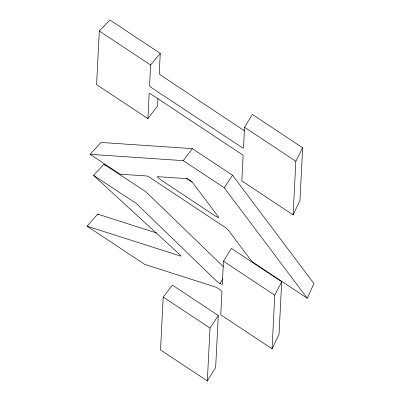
<?xml version="1.0" encoding="UTF-8"?>
<svg xmlns="http://www.w3.org/2000/svg" width="401" height="401" viewBox="0 0 401 401"><rect width="100%" height="100%" fill="white"/><g stroke="black" fill="none" stroke-linecap="round" stroke-linejoin="round"><path stroke-width="0.6" d="M244.394 130.791L159.879 74.591L159.237 73.573L160.26 53.383L109.979 20.05L99.313 31.017L96.596 84.636L147.884 118.636L157.598 105.954L157.969 98.561M147.884 118.636L149.157 93.508L150.014 93.488L242.299 154.666L243.101 155.783L241.828 180.911L293.116 214.911L299.978 200.34L302.64 147.768L252.359 114.435L244.545 127.287L243.502 147.884L242.785 148.014L152.841 88.566L150.215 86.646L149.558 85.608L150.601 65.012L160.26 53.383M163.212 297.071L160.535 349.933L207.327 380.95L215.663 367.371L218.289 315.532L172.405 285.111L163.212 297.071L210.004 328.088L207.327 380.95M156.545 232.971L97.679 214.099L87.077 226.189L144.576 264.309L215.893 287.171L219.633 289.342L221.943 291.617L220.766 314.815L272.053 348.815L279.031 334.319L281.692 281.748L231.407 248.409L223.477 261.191L222.304 284.329L220.034 283.562L216.35 280.865L136.044 203.237L93.468 175.372L103.949 164.28L145.688 191.593L223.517 266.83M272.053 348.815L274.77 295.191L281.692 281.748M293.116 214.911L295.833 161.287L302.64 147.768M307.266 298.254L313.923 283.547L232.55 175.237L192.33 148.641L101.032 142.45L90.11 154.335L120.049 174.184L147.267 176.029L148.831 176.811L226.184 228.094L227.918 229.618L251.983 261.642L307.266 298.254L224.259 187.778L183.237 160.646L90.11 154.335M220.034 283.562L222.911 278.805M224.259 187.778L232.55 175.237M210.004 328.088L218.289 315.532M183.237 160.646L192.33 148.641M87.077 226.189L180.916 256.159L180.199 254.981L93.468 175.372M99.313 31.017L150.601 65.012M244.545 127.287L295.833 161.287M186.355 178.084L192.084 181.884M223.477 261.191L274.77 295.191M97.679 214.099L98.721 214.791M103.949 164.28L105.328 165.543M157.623 176.681L157.603 177.137L160.671 179.763L215.397 216.039L218.525 217.522L218.57 217.096L192.776 182.776L189.708 180.229L186.555 178.64L157.623 176.681"/></g></svg>
